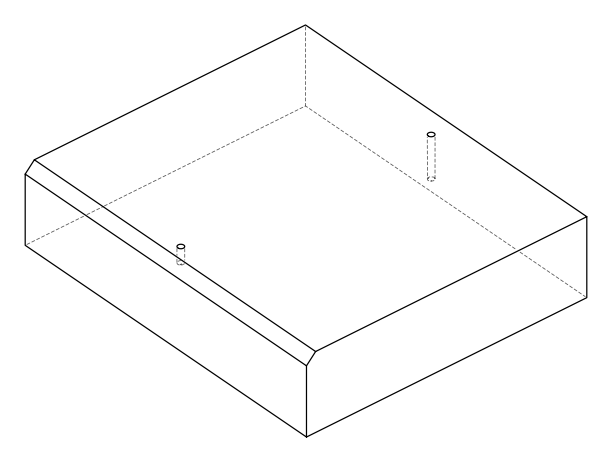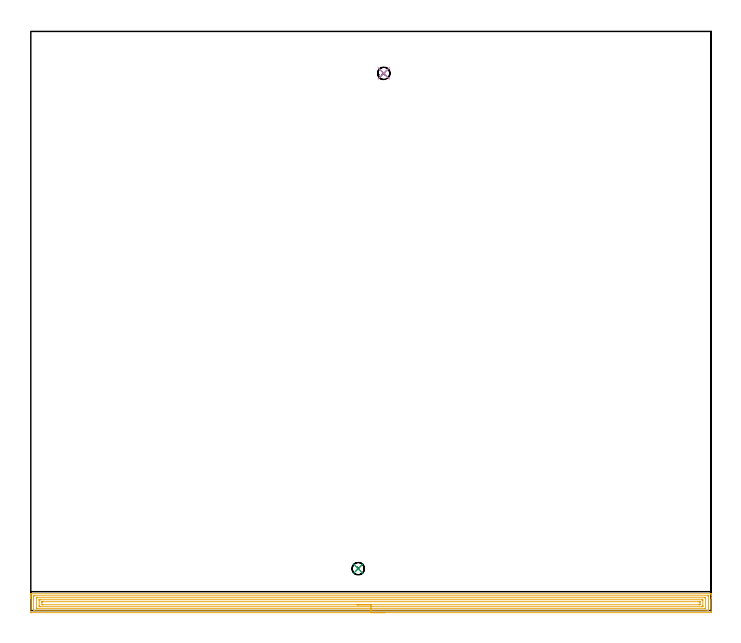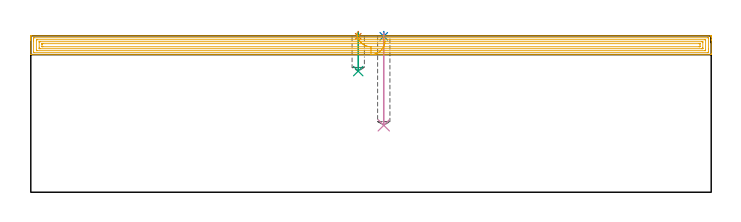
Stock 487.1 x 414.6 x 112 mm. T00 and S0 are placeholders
(PLAN: 5 operations, 2 tool changes, 20.2 min)
(1 SPOT_DRILL | STEP1POCKET | NXT0321_9005460120000 | 0.03 min | 0 mm3)
(2 SPOT_DRILL_1 | STEP1POCKET_1 | NXT0321_9005460120000 | 0.03 min | 1 mm3)
(3 DRILL_BLIND_HOLE_INTO_CENTER | STEP1POCKET | UGT0301_204 | 0.11 min | 1418 mm3)
(4 DRILL_BLIND_HOLE_INTO_CENTER_1 | STEP1POCKET_1 | UGT0301_204 | 0.27 min | 3758 mm3)
(5 AREA_MILL | FG_CHAMFER_SURFACE | UGT0205_001 | 19.77 min | 44382 mm3)
(TOOL NXT0321_9005460120000 | NC Spot Drill, 142deg, 12mm, Carbide, Uncoated | D12 PA142 FL30 Z2)
(TOOL UGT0301_204 | Twist Drill 8.8 mm | D8.8 PA118 FL80 Z2)
(TOOL UGT0205_001 | Chamfer Mill 20 x 3 x 45 deg. | D20 FL50 Z2)
(OP 1 SPOT_DRILL)
G17 G21 G94 G90
T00 M6
G54
G17 G0 G90 X234.4 Y30. S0 M3
G43 Z122. H0
G94 G81 G98 Z111.621 F250. R115.
G80
M5
M2
(OP 2 SPOT_DRILL_1)
G17 G21 G94 G90
T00 M6
G54
G17 G0 G90 X252.7 Y384.6 S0 M3
G43 Z122. H0
G94 G81 G98 Z111.621 F250. R115.
G80
M5
M2
(OP 3 DRILL_BLIND_HOLE_INTO_CENTER)
G17 G21 G94 G90
T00 M6
G54
G17 G0 G90 X234.4 Y30. S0 M3
G43 Z122. H0
G94 G81 G98 Z86.7 F250. R114.
G80
M5
M2
(OP 4 DRILL_BLIND_HOLE_INTO_CENTER_1)
G17 G21 G94 G90
T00 M6
G54
G17 G0 G90 X252.7 Y384.6 S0 M3
G43 Z122. H0
G94 G81 G98 Z47.9 F250. R114.
G80
M5
M2
(OP 5 AREA_MILL)
G17 G21 G94 G90
T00 M6
G54
G17 G0 G90 X253.55 Y-1.5 S1061 M3
G43 Z122. H0
Z108.5
G94 G1 X253.512 Z107.628 F250.
X253.398 Z106.764
X253.209 Z105.912
X252.947 Z105.08
X252.613 Z104.274
X252.21 Z103.5
X251.742 Z102.764
X251.21 Z102.072
X250.621 Z101.429
X249.978 Z100.84
X249.286 Z100.308
X248.55 Z99.84
X247.776 Z99.437
X246.97 Z99.103
X246.138 Z98.841
X245.286 Z98.652
X244.422 Z98.538
X243.55 Z98.5
X0.615
X0.259 Y-1.497 Z98.502
X0.01 Y-1.492 Z98.506
X0. Y-1.239 Z98.758
Y8.8 Z108.795
Y9.353 Z109.35
Y9.688 Z109.684
Y10.24 Z110.237
Y10.575 Z110.57
Y11.245 Z111.245
Y11.595 Z111.594
X0.007 Y11.966 Z111.957
X0.01 Y11.997 Z111.988
X0.169 Y12. Z112.
X486.931
X487.09 Y11.997 Z111.988
X487.093 Y11.966 Z111.957
X487.1 Y11.595 Z111.594
Y11.245 Z111.245
Y10.575 Z110.57
Y9.353 Z109.35
Y8.8 Z108.795
Y-0.963 Z99.034
X487.098 Y-1.241 Z98.756
X487.09 Y-1.492 Z98.506
X486.838 Y-1.499 Z98.499
X243.55 Y-1.5 Z98.5
Y-0.086 Z99.914
X2.401
X2.01 Y-0.075 Z99.925
X2.001 Y0.322 Z100.322
X2. Y8.312 Z108.312
Y9.688 Z109.688
X2.001 Y10.086 Z110.086
X2.01 Y10.575 Z110.575
X2.391 Y10.586 Z110.586
X2.401
X484.699
X485.09 Y10.575 Z110.575
X485.099 Y10.178 Z110.178
X485.1 Y2.587 Z102.587
Y0.812 Z100.812
X485.099 Y0.414 Z100.414
X485.09 Y-0.075 Z99.925
X484.709 Y-0.086 Z99.914
X484.699
X243.55
Y1.328 Z101.328
X4.561 Y1.329 Z101.329
X4.188 Y1.33 Z101.33
X4.064 Y1.333 Z101.333
X4.023 Y1.335 Z101.335
X4.01 Y1.346 Z101.346
X4.006 Y1.389 Z101.389
X4.002 Y1.513 Z101.513
X4. Y1.7 Z101.7
Y1.886 Z101.886
X4.001 Y8.8 Z108.8
X4.003 Y8.984 Z108.984
X4.011 Y9.164 Z109.164
X4.188 Y9.167 Z109.167
X4.708 Y9.171 Z109.171
X482.539
X482.912 Y9.17 Z109.17
X483.036 Y9.167 Z109.167
X483.077 Y9.165 Z109.165
X483.09 Y9.153 Z109.153
X483.094 Y9.111 Z109.111
X483.098 Y8.987 Z108.987
X483.1 Y8.8 Z108.8
Y8.614 Z108.614
X483.099 Y1.7 Z101.7
X483.097 Y1.516 Z101.516
X483.089 Y1.335 Z101.335
X482.912 Y1.333 Z101.333
X482.392 Y1.329 Z101.329
X243.55 Y1.328 Z101.328
Y2.743 Z102.743
X6.71
X6.091 Y2.748 Z102.748
X6.025 Y2.749 Z102.749
X6.01 Y2.829 Z102.829
X6.006 Y3.036 Z103.036
X6. Y3.449 Z103.449
X6.001 Y7.456 Z107.456
X6.004 Y7.671 Z107.671
X6.007 Y7.725 Z107.725
X6.009 Y7.747 Z107.747
X6.027 Y7.75 Z107.75
X6.134 Y7.753 Z107.753
X6.867 Y7.757 Z107.757
X7.024
X480.39
X481.009 Y7.752 Z107.752
X481.075 Y7.75 Z107.75
X481.09 Y7.671 Z107.671
X481.094 Y7.464 Z107.464
X481.1 Y7.051 Z107.051
Y3.501 Z103.501
X481.099 Y3.044 Z103.044
X481.096 Y2.829 Z102.829
X481.093 Y2.775 Z102.775
X481.091 Y2.753 Z102.753
X481.073 Y2.75 Z102.75
X480.966 Y2.747 Z102.747
X480.233 Y2.743 Z102.743
X480.077
X243.55
Y4.157 Z104.157
X8.653
X8.447 Y4.158 Z104.158
X8.034 Y4.164 Z104.164
X8.009 Y4.169 Z104.169
X8.005 Y4.181 Z104.181
X8.001 Y4.213 Z104.213
X8. Y5.899 Z105.899
X8.002 Y6.138 Z106.138
X8.006 Y6.3 Z106.3
X8.01 Y6.334 Z106.334
X8.102 Y6.338 Z106.338
X8.24 Y6.342 Z106.342
X8.447 Y6.343 Z106.343
X8.653
X478.447
X478.653 Y6.342 Z106.342
X479.065 Y6.336 Z106.336
X479.091 Y6.331 Z106.331
X479.095 Y6.319 Z106.319
X479.099 Y6.287 Z106.287
X479.1 Y6.23 Z106.23
Y4.601 Z104.601
X479.098 Y4.362 Z104.362
X479.094 Y4.2 Z104.2
X479.09 Y4.166 Z104.166
X478.998 Y4.162 Z104.162
X478.86 Y4.158 Z104.158
X478.653 Y4.157 Z104.157
X478.447
X243.55
X242.678 Z104.195
X241.814 Z104.309
X240.962 Z104.498
X240.13 Z104.76
X239.324 Z105.094
X238.55 Z105.497
X237.814 Z105.965
X237.122 Z106.496
X236.479 Z107.086
X235.89 Z107.729
X235.358 Z108.421
X234.89 Z109.157
X234.487 Z109.931
X234.153 Z110.737
X233.891 Z111.569
X233.702 Z112.42
X233.588 Z113.285
X233.55 Z114.157
G0 Z122.
M5
M2
